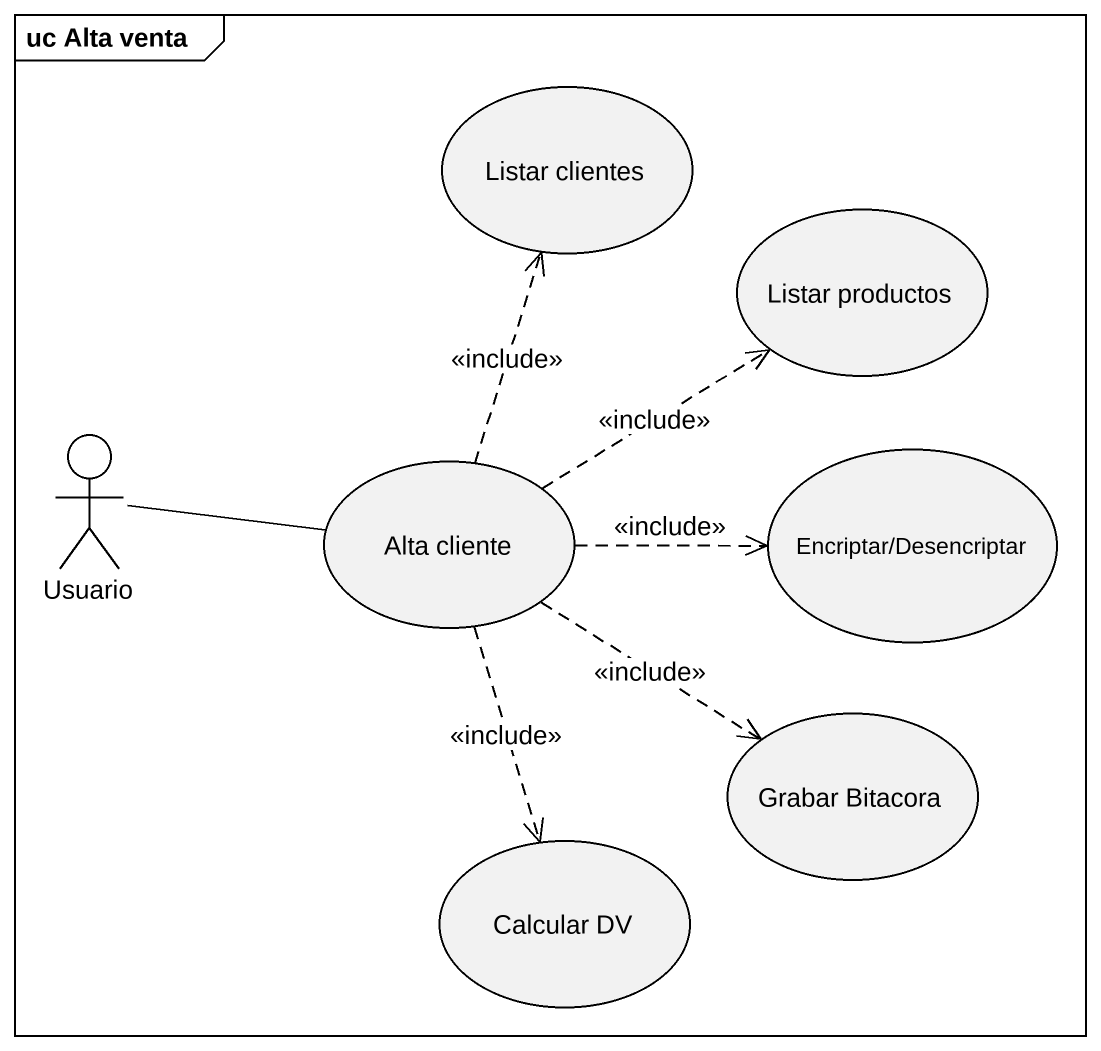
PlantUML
@startuml
mainframe uc Alta venta
usecase "Listar clientes" as Listar_clientes
usecase "Listar productos" as Listar_productos
actor Usuario
usecase "Alta cliente" as Alta_cliente
usecase "Encriptar/Desencriptar" as Encriptar_Desencriptar
usecase "Grabar Bitacora" as Grabar_Bitacora
usecase "Calcular DV" as Calcular_DV
Usuario -right- Alta_cliente
Alta_cliente .up.> Listar_clientes : <<include>>
Alta_cliente .up.> Listar_productos : <<include>>
Alta_cliente .right.> Encriptar_Desencriptar : <<include>>
Alta_cliente ..> Grabar_Bitacora : <<include>>
Alta_cliente ..> Calcular_DV : <<include>>
@enduml
